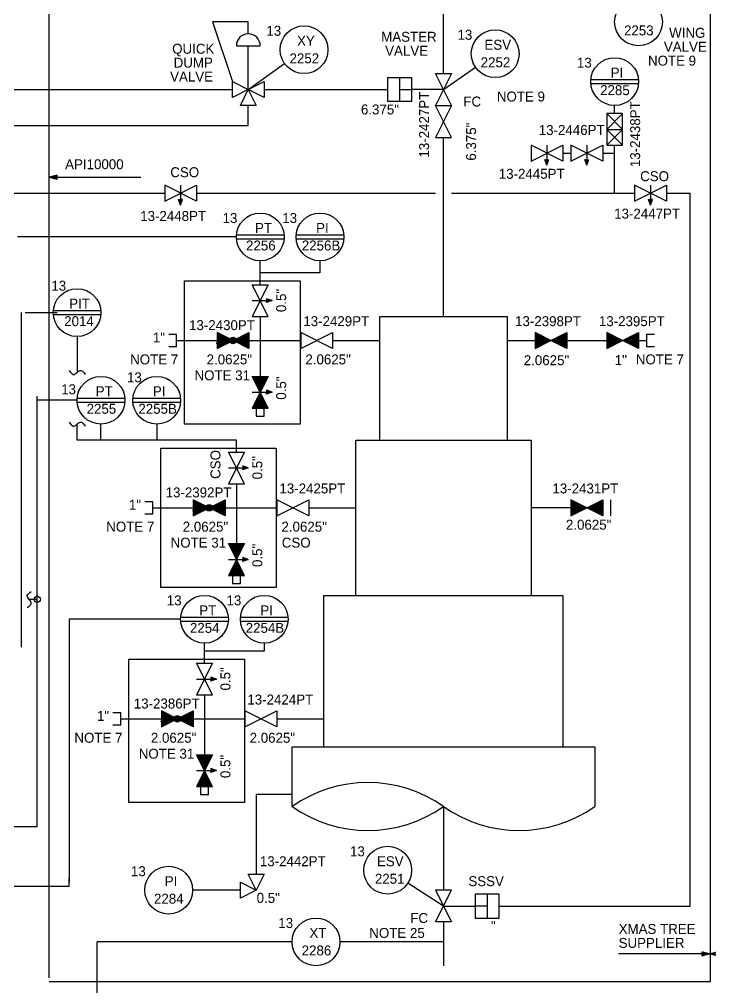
# Model space of a CAD drawing. Extents: x 0 to 840, y 0 to 594.
# Drawn here: x 187.5 to 361.1, y 126.5 to 369.6 of the extents above; entities that cross this region are included whole.
import ezdxf

# ---------------------------------------------------------------- set-up
doc = ezdxf.new("R2010")
doc.units = 0
for name, color, linetype in [('01-LIN-025-A', 7, 'Continuous'), ('08-LIN-050-A', 7, 'Continuous'), ('12-LIN-100-A', 7, 'Continuous'), ('13-LIN-018-CENT', 7, 'Continuous'), ('18-LIN-025-SP', 7, 'Continuous'), ('35-TXT-025', 7, 'Continuous')]:
    doc.layers.add(name, color=color, linetype=linetype)

msp = doc.modelspace()

# ---------------------------------------------------------------- linework, layer by layer
at = {"layer": '01-LIN-025-A'}
for p, q in [((242, 363), (248, 363)), ((245, 360), (245, 363)), ((245, 356), (245, 360)), ((245, 352), (254.12, 358.51)), ((294, 352), (302.07, 357.59)), ((245, 356), (245, 356.1)), ((245, 356), (245, 356.1)), ((245, 352), (245, 356)), ((280, 349), (280, 355)), ((280, 355), (286, 355)), ((283, 355), (283, 349)), ((286, 355), (286, 349)), ((296, 356), (292, 348)), ((296, 348), (292, 356)), ((292, 356), (296, 356)), ((241, 350), (241, 354)), ((241, 354), (245, 352)), ((245, 352), (249, 354)), ((249, 354), (249, 350)), ((331, 354.5), (343, 354.5)), ((331, 353.5), (343, 353.5)), ((245, 352), (241, 350)), ((243, 348), (245, 352)), ((245, 352), (247, 348)), ((249, 350), (245, 352)), ((283, 352), (286, 352)), ((290, 352), (286, 352)), ((290, 352), (289.9, 352)), ((290, 352), (289.9, 352)), ((294, 352), (290, 352)), ((247, 348), (243, 348)), ((286, 349), (280, 349)), ((296, 340), (292, 348)), ((292, 348), (296, 348)), ((296, 348), (292, 340)), ((292, 348), (296, 348)), ((339, 346), (335, 346)), ((335, 346), (335, 338)), ((339, 346), (335, 342)), ((339, 342), (335, 346)), ((339, 338), (339, 346)), ((339, 338), (335, 342)), ((335, 342), (339, 342)), ((339, 342), (335, 338)), ((335, 342), (339, 342)), ((292, 340), (296, 340)), ((316, 334), (324, 338)), ((324, 334), (316, 338)), ((316, 338), (316, 334)), ((320, 338), (320, 333)), ((320, 338), (320, 333)), ((324, 338), (324, 334)), ((326, 334), (334, 338)), ((334, 334), (326, 338)), ((326, 338), (326, 334)), ((330, 338), (330, 333)), ((330, 338), (330, 333)), ((334, 338), (334, 334)), ((335, 338), (339, 338)), ((337, 326), (337, 338)), ((320, 333), (319.5, 334.4)), ((320, 333), (319.6, 334.4)), ((320, 333), (319.7, 334.4)), ((320, 333), (319.8, 334.4)), ((320, 333), (319.9, 334.4)), ((320, 334.4), (320, 333)), ((320, 334.4), (320, 333)), ((320, 334.4), (320, 333)), ((320, 334.4), (320, 333)), ((320, 333), (320.5, 334.4)), ((320, 334.4), (320, 333)), ((320, 333), (320.4, 334.4)), ((320, 334.4), (320, 333)), ((320, 333), (320.3, 334.4)), ((320, 334.4), (320, 333)), ((320, 333), (320.2, 334.4)), ((320, 334.4), (320, 333)), ((320, 333), (320.1, 334.4)), ((330, 333), (329.5, 334.4)), ((330, 333), (329.6, 334.4)), ((330, 333), (329.7, 334.4)), ((330, 333), (329.8, 334.4)), ((330, 333), (329.9, 334.4)), ((330, 334.4), (330, 333)), ((330, 334.4), (330, 333)), ((330, 334.4), (330, 333)), ((330, 334.4), (330, 333)), ((330, 333), (330.5, 334.4)), ((330, 334.4), (330, 333)), ((330, 333), (330.4, 334.4)), ((330, 334.4), (330, 333)), ((330, 333), (330.3, 334.4)), ((330, 334.4), (330, 333)), ((330, 333), (330.2, 334.4)), ((330, 334.4), (330, 333)), ((330, 333), (330.1, 334.4)), ((195, 330), (218, 330)), ((195.1, 330.02), (195.06, 329.99)), ((195.19, 330.05), (195.11, 329.97)), ((195.28, 330.07), (195.17, 329.96)), ((195.38, 330.1), (195.23, 329.94)), ((195.47, 330.12), (195.28, 329.93)), ((195.57, 330.14), (195.34, 329.91)), ((195.66, 330.17), (195.4, 329.9)), ((195.76, 330.19), (195.45, 329.89)), ((195.85, 330.21), (195.51, 329.87)), ((195.94, 330.24), (195.57, 329.86)), ((196.04, 330.26), (195.62, 329.84)), ((196.13, 330.28), (195.68, 329.83)), ((196.23, 330.31), (195.74, 329.82)), ((196.32, 330.33), (195.79, 329.8)), ((196.41, 330.35), (195.85, 329.79)), ((196.51, 330.38), (195.91, 329.77)), ((196.6, 330.4), (195.96, 329.76)), ((196.7, 330.43), (196.02, 329.75)), ((196.79, 330.45), (196.07, 329.73)), ((196.89, 330.47), (196.13, 329.72)), ((196.98, 330.5), (196.19, 329.7)), ((197, 330.44), (196.24, 329.69)), ((197, 330.37), (196.3, 329.67)), ((197, 330.3), (196.36, 329.66)), ((197, 330.23), (196.41, 329.65)), ((197, 330.16), (196.47, 329.63)), ((197, 330.09), (196.53, 329.62)), ((197, 330.02), (196.59, 329.6)), ((197, 329.95), (196.64, 329.59)), ((197, 329.88), (196.7, 329.58)), ((197, 329.81), (196.75, 329.56)), ((197, 329.74), (196.81, 329.55)), ((197, 329.67), (196.87, 329.53)), ((197, 329.6), (196.92, 329.52)), ((197, 329.53), (196.98, 329.5)), ((224, 324), (232, 328)), ((232, 324), (224, 328)), ((224, 328), (224, 324)), ((228, 328), (228, 323)), ((228, 328), (228, 323)), ((232, 328), (232, 324)), ((342, 324), (350, 328)), ((350, 324), (342, 328)), ((342, 328), (342, 324)), ((346, 328), (346, 323)), ((346, 328), (346, 323)), ((350, 328), (350, 324)), ((228, 323), (227.5, 324.4)), ((227.5, 324.4), (228, 324.4)), ((228, 323), (227.6, 324.4)), ((227.6, 324.4), (228, 324.4)), ((228, 323), (227.7, 324.4)), ((227.7, 324.4), (228, 324.4)), ((228, 323), (227.8, 324.4)), ((227.8, 324.4), (228, 324.4)), ((228, 323), (227.9, 324.4)), ((228, 324.4), (228, 323)), ((228, 324.4), (228, 323)), ((228, 324.4), (228, 323)), ((228, 324.4), (228, 323)), ((228, 323), (228.5, 324.4)), ((228.5, 324.4), (228, 324.4)), ((228, 324.4), (228, 323)), ((228, 323), (228.4, 324.4)), ((228.4, 324.4), (228, 324.4)), ((228, 324.4), (228, 323)), ((228, 323), (228.3, 324.4)), ((228.3, 324.4), (228, 324.4)), ((228, 324.4), (228, 323)), ((228, 323), (228.2, 324.4)), ((228.2, 324.4), (228, 324.4)), ((228, 324.4), (228, 323)), ((228, 323), (228.1, 324.4)), ((346, 323), (345.5, 324.4)), ((345.5, 324.4), (346, 324.4)), ((346, 323), (345.6, 324.4)), ((345.6, 324.4), (346, 324.4)), ((346, 323), (345.7, 324.4)), ((345.7, 324.4), (346, 324.4)), ((346, 323), (345.8, 324.4)), ((345.8, 324.4), (346, 324.4)), ((346, 323), (345.9, 324.4)), ((346, 324.4), (346, 323)), ((346, 324.4), (346, 323)), ((346, 324.4), (346, 323)), ((346, 324.4), (346, 323)), ((346, 323), (346.5, 324.4)), ((346.5, 324.4), (346, 324.4)), ((346, 324.4), (346, 323)), ((346, 323), (346.4, 324.4)), ((346.4, 324.4), (346, 324.4)), ((346, 324.4), (346, 323)), ((346, 323), (346.3, 324.4)), ((346.3, 324.4), (346, 324.4)), ((346, 324.4), (346, 323)), ((346, 323), (346.2, 324.4)), ((346.2, 324.4), (346, 324.4)), ((346, 324.4), (346, 323)), ((346, 323), (346.1, 324.4)), ((242, 315.5), (254, 315.5)), ((242, 314.5), (254, 314.5)), ((257, 315.5), (269, 315.5)), ((257, 314.5), (269, 314.5)), ((248, 303), (248, 309)), ((250, 295), (246, 303)), ((246, 303), (250, 303)), ((250, 303), (246, 295)), ((251, 299), (249.6, 299.5)), ((249.6, 299.5), (249.6, 299)), ((251, 299), (249.6, 299.4)), ((249.6, 299.4), (249.6, 299)), ((251, 299), (249.6, 299.3)), ((249.6, 299.3), (249.6, 299)), ((251, 299), (249.6, 299.2)), ((249.6, 299.2), (249.6, 299)), ((251, 299), (249.6, 299.1)), ((246, 299), (251, 299)), ((246, 299), (251, 299)), ((251, 299), (249.6, 298.5)), ((249.6, 298.5), (249.6, 299)), ((249.6, 299), (251, 299)), ((251, 299), (249.6, 298.6)), ((249.6, 298.6), (249.6, 299)), ((249.6, 299), (251, 299)), ((251, 299), (249.6, 298.7)), ((249.6, 298.7), (249.6, 299)), ((249.6, 299), (251, 299)), ((251, 299), (249.6, 298.8)), ((249.6, 298.8), (249.6, 299)), ((249.6, 299), (251, 299)), ((251, 299), (249.6, 298.9)), ((249.6, 299), (251, 299)), ((249.6, 299), (251, 299)), ((249.6, 299), (251, 299)), ((249.6, 299), (251, 299)), ((196, 296.5), (208, 296.5)), ((196, 295.5), (208, 295.5)), ((246, 295), (250, 295)), ((248, 295), (248, 277)), ((241.16, 289), (237.16, 291)), ((237.16, 291), (237.16, 287)), ((241.16, 289), (237.26, 290.8)), ((237.26, 290.8), (238.16, 289)), ((241.16, 289), (237.36, 290.6)), ((237.36, 290.6), (237.36, 287.4)), ((241.16, 289), (237.56, 290.4)), ((237.56, 290.4), (237.56, 287.6)), ((241.16, 289), (237.76, 290.2)), ((237.76, 290.2), (237.76, 287.8)), ((241.16, 289), (237.96, 290)), ((237.96, 290), (237.96, 288)), ((241.16, 289), (238.16, 289.8)), ((238.16, 289.8), (238.16, 288.2)), ((241.16, 289), (238.36, 289.6)), ((238.36, 289.6), (238.36, 288.4)), ((241.16, 289), (238.56, 289.4)), ((238.56, 289.4), (238.56, 288.6)), ((241.16, 289), (245.16, 291)), ((241.16, 289), (245.06, 290.8)), ((241.16, 289), (244.96, 290.6)), ((241.16, 289), (244.76, 290.4)), ((241.16, 289), (244.56, 290.2)), ((241.16, 289), (244.36, 290)), ((241.16, 289), (244.16, 289.8)), ((241.16, 289), (243.96, 289.6)), ((241.16, 289), (243.76, 289.4)), ((243.76, 289.4), (243.76, 288.6)), ((243.96, 289.6), (243.96, 288.4)), ((245.06, 290.8), (244.16, 289)), ((244.16, 289.8), (244.16, 288.2)), ((244.36, 290), (244.36, 288)), ((244.56, 290.2), (244.56, 287.8)), ((244.76, 290.4), (244.76, 287.6)), ((244.96, 290.6), (244.96, 287.4)), ((245.16, 287), (245.16, 291)), ((245.16, 291), (245.16, 287)), ((258.16, 287), (266.16, 291)), ((266.16, 287), (258.16, 291)), ((258.16, 291), (258.16, 287)), ((266.16, 291), (266.16, 287)), ((321, 289), (317, 291)), ((317, 291), (317, 287)), ((321, 289), (317.1, 290.8)), ((317.1, 290.8), (318, 289)), ((321, 289), (317.2, 290.6)), ((317.2, 290.6), (317.2, 287.4)), ((321, 289), (317.4, 290.4)), ((317.4, 290.4), (317.4, 287.6)), ((321, 289), (317.6, 290.2)), ((317.6, 290.2), (317.6, 287.8)), ((321, 289), (317.8, 290)), ((317.8, 290), (317.8, 288)), ((321, 289), (318, 289.8)), ((318, 289.8), (318, 288.2)), ((321, 289), (318.2, 289.6)), ((318.2, 289.6), (318.2, 288.4)), ((321, 289), (318.4, 289.4)), ((318.4, 289.4), (318.4, 288.6)), ((321, 289), (325, 291)), ((321, 289), (324.9, 290.8)), ((321, 289), (324.8, 290.6)), ((321, 289), (324.6, 290.4)), ((321, 289), (324.4, 290.2)), ((321, 289), (324.2, 290)), ((321, 289), (324, 289.8)), ((321, 289), (323.8, 289.6)), ((321, 289), (323.6, 289.4)), ((323.6, 289.4), (323.6, 288.6)), ((323.8, 289.6), (323.8, 288.4)), ((324.9, 290.8), (324, 289)), ((324, 289.8), (324, 288.2)), ((324.2, 290), (324.2, 288)), ((324.4, 290.2), (324.4, 287.8)), ((324.6, 290.4), (324.6, 287.6)), ((324.8, 290.6), (324.8, 287.4)), ((325, 291), (325, 287)), ((339, 289), (335, 291)), ((335, 291), (335, 287)), ((339, 289), (335.1, 290.8)), ((335.1, 290.8), (336, 289)), ((339, 289), (335.2, 290.6)), ((335.2, 290.6), (335.2, 287.4)), ((339, 289), (335.4, 290.4)), ((335.4, 290.4), (335.4, 287.6)), ((339, 289), (335.6, 290.2)), ((335.6, 290.2), (335.6, 287.8)), ((339, 289), (335.8, 290)), ((335.8, 290), (335.8, 288)), ((339, 289), (336, 289.8)), ((336, 289.8), (336, 288.2)), ((339, 289), (336.2, 289.6)), ((336.2, 289.6), (336.2, 288.4)), ((339, 289), (336.4, 289.4)), ((336.4, 289.4), (336.4, 288.6)), ((339, 289), (343, 291)), ((339, 289), (342.9, 290.8)), ((339, 289), (342.8, 290.6)), ((339, 289), (342.6, 290.4)), ((339, 289), (342.4, 290.2)), ((339, 289), (342.2, 290)), ((339, 289), (342, 289.8)), ((339, 289), (341.8, 289.6)), ((339, 289), (341.6, 289.4)), ((341.6, 289.4), (341.6, 288.6)), ((341.8, 289.6), (341.8, 288.4)), ((342.9, 290.8), (342, 289)), ((342, 289.8), (342, 288.2)), ((342.2, 290), (342.2, 288)), ((342.4, 290.2), (342.4, 287.8)), ((342.6, 290.4), (342.6, 287.6)), ((342.8, 290.6), (342.8, 287.4)), ((343, 291), (343, 287)), ((236.96, 288.3), (237.16, 288.5)), ((237.16, 287), (241.16, 289)), ((241.16, 289), (237.16, 289)), ((238.16, 289), (237.26, 287.2)), ((237.26, 287.2), (241.16, 289)), ((237.36, 287.4), (241.16, 289)), ((237.56, 287.6), (241.16, 289)), ((237.76, 287.8), (241.16, 289)), ((237.96, 288), (241.16, 289)), ((238.16, 288.2), (241.16, 289)), ((238.36, 288.4), (241.16, 289)), ((238.56, 288.6), (241.16, 289)), ((241.16, 289), (238.76, 289.2)), ((238.76, 289.2), (238.76, 288.8)), ((238.76, 288.8), (241.16, 289)), ((241.16, 289), (243.56, 289.2)), ((245.16, 287), (241.16, 289)), ((245.06, 287.2), (241.16, 289)), ((244.96, 287.4), (241.16, 289)), ((244.76, 287.6), (241.16, 289)), ((244.56, 287.8), (241.16, 289)), ((244.36, 288), (241.16, 289)), ((244.16, 288.2), (241.16, 289)), ((243.96, 288.4), (241.16, 289)), ((243.76, 288.6), (241.16, 289)), ((243.56, 288.8), (241.16, 289)), ((241.16, 289), (245.16, 289)), ((243.56, 289.2), (243.56, 288.8)), ((244.16, 289), (245.06, 287.2)), ((317, 287), (321, 289)), ((321, 289), (317, 289)), ((318, 289), (317.1, 287.2)), ((317.1, 287.2), (321, 289)), ((317.2, 287.4), (321, 289)), ((317.4, 287.6), (321, 289)), ((317.6, 287.8), (321, 289)), ((317.8, 288), (321, 289)), ((318, 288.2), (321, 289)), ((318.2, 288.4), (321, 289)), ((318.4, 288.6), (321, 289)), ((321, 289), (318.6, 289.2)), ((318.6, 289.2), (318.6, 288.8)), ((318.6, 288.8), (321, 289)), ((321, 289), (323.4, 289.2)), ((325, 287), (321, 289)), ((324.9, 287.2), (321, 289)), ((324.8, 287.4), (321, 289)), ((324.6, 287.6), (321, 289)), ((324.4, 287.8), (321, 289)), ((324.2, 288), (321, 289)), ((324, 288.2), (321, 289)), ((323.8, 288.4), (321, 289)), ((323.6, 288.6), (321, 289)), ((323.4, 288.8), (321, 289)), ((321, 289), (325, 289)), ((323.4, 289.2), (323.4, 288.8)), ((324, 289), (324.9, 287.2)), ((335, 287), (339, 289)), ((339, 289), (335, 289)), ((336, 289), (335.1, 287.2)), ((335.1, 287.2), (339, 289)), ((335.2, 287.4), (339, 289)), ((335.4, 287.6), (339, 289)), ((335.6, 287.8), (339, 289)), ((335.8, 288), (339, 289)), ((336, 288.2), (339, 289)), ((336.2, 288.4), (339, 289)), ((336.4, 288.6), (339, 289)), ((339, 289), (336.6, 289.2)), ((336.6, 289.2), (336.6, 288.8)), ((336.6, 288.8), (339, 289)), ((339, 289), (341.4, 289.2)), ((343, 287), (339, 289)), ((342.9, 287.2), (339, 289)), ((342.8, 287.4), (339, 289)), ((342.6, 287.6), (339, 289)), ((342.4, 287.8), (339, 289)), ((342.2, 288), (339, 289)), ((342, 288.2), (339, 289)), ((341.8, 288.4), (339, 289)), ((341.6, 288.6), (339, 289)), ((341.4, 288.8), (339, 289)), ((339, 289), (343, 289)), ((341.4, 289.2), (341.4, 288.8)), ((342, 289), (342.9, 287.2)), ((250, 272), (246, 280)), ((246, 280), (250, 280)), ((250, 280), (246, 272)), ((248, 276), (246, 280)), ((246, 280), (250, 280)), ((248, 276), (246.2, 279.9)), ((246.2, 279.9), (248, 279)), ((248, 276), (246.4, 279.8)), ((246.4, 279.8), (249.6, 279.8)), ((248, 276), (246.6, 279.6)), ((246.6, 279.6), (249.4, 279.6)), ((250, 280), (248, 276)), ((248, 276), (248, 280)), ((248, 279), (249.8, 279.9)), ((249.8, 279.9), (248, 276)), ((249.6, 279.8), (248, 276)), ((249.4, 279.6), (248, 276)), ((248, 276), (246.8, 279.4)), ((246.8, 279.4), (249.2, 279.4)), ((248, 276), (247, 279.2)), ((247, 279.2), (249, 279.2)), ((248, 276), (247.2, 279)), ((247.2, 279), (248.8, 279)), ((248, 276), (247.4, 278.8)), ((247.4, 278.8), (248.6, 278.8)), ((248, 276), (247.6, 278.6)), ((247.6, 278.6), (248.4, 278.6)), ((248, 276), (247.8, 278.4)), ((247.8, 278.4), (248.2, 278.4)), ((249.2, 279.4), (248, 276)), ((249, 279.2), (248, 276)), ((248.8, 279), (248, 276)), ((248.6, 278.8), (248, 276)), ((248.4, 278.6), (248, 276)), ((248.2, 278.4), (248, 276)), ((246, 276), (251, 276)), ((246, 276), (251, 276)), ((248, 276), (246, 272)), ((248, 276), (246.2, 272.1)), ((248, 276), (246.4, 272.2)), ((248, 276), (246.6, 272.4)), ((248, 276), (246.8, 272.6)), ((248, 276), (247, 272.8)), ((248, 276), (247.2, 273)), ((248, 276), (247.4, 273.2)), ((248, 276), (247.6, 273.4)), ((248, 276), (247.8, 273.6)), ((250, 272), (248, 276)), ((249.8, 272.1), (248, 276)), ((249.6, 272.2), (248, 276)), ((249.4, 272.4), (248, 276)), ((249.2, 272.6), (248, 276)), ((249, 272.8), (248, 276)), ((248.8, 273), (248, 276)), ((248.6, 273.2), (248, 276)), ((248.4, 273.4), (248, 276)), ((248.2, 273.6), (248, 276)), ((248, 276), (248, 272)), ((251, 276), (249.6, 276.5)), ((249.6, 276.5), (249.6, 276)), ((251, 276), (249.6, 276.4)), ((249.6, 276.4), (249.6, 276)), ((251, 276), (249.6, 276.3)), ((249.6, 276.3), (249.6, 276)), ((251, 276), (249.6, 276.2)), ((249.6, 276.2), (249.6, 276)), ((251, 276), (249.6, 276.1)), ((251, 276), (249.6, 275.5)), ((249.6, 275.5), (249.6, 276)), ((249.6, 276), (251, 276)), ((251, 276), (249.6, 275.6)), ((249.6, 275.6), (249.6, 276)), ((249.6, 276), (251, 276)), ((251, 276), (249.6, 275.7)), ((249.6, 275.7), (249.6, 276)), ((249.6, 276), (251, 276)), ((251, 276), (249.6, 275.8)), ((249.6, 275.8), (249.6, 276)), ((249.6, 276), (251, 276)), ((251, 276), (249.6, 275.9)), ((249.6, 276), (251, 276)), ((249.6, 276), (251, 276)), ((249.6, 276), (251, 276)), ((249.6, 276), (251, 276)), ((202, 274.5), (214, 274.5)), ((202, 273.5), (214, 273.5)), ((216, 274.5), (228, 274.5)), ((216, 273.5), (228, 273.5)), ((246.2, 272.1), (248, 273)), ((246.6, 272.4), (249.4, 272.4)), ((246.8, 272.6), (249.2, 272.6)), ((247, 272.8), (249, 272.8)), ((247.2, 273), (248.8, 273)), ((247.4, 273.2), (248.6, 273.2)), ((247.6, 273.4), (248.4, 273.4)), ((247.8, 273.6), (248.2, 273.6)), ((248, 273), (249.8, 272.1)), ((246, 272), (250, 272)), ((246, 272), (250, 272)), ((246.4, 272.2), (249.6, 272.2)), ((222, 268), (222, 264)), ((244, 253), (240, 261)), ((240, 261), (244, 261)), ((244, 261), (240, 253)), ((240, 257), (245, 257)), ((240, 257), (245, 257)), ((245, 257), (243.6, 257.5)), ((243.6, 257.5), (243.6, 257)), ((245, 257), (243.6, 257.4)), ((243.6, 257.4), (243.6, 257)), ((245, 257), (243.6, 257.3)), ((243.6, 257.3), (243.6, 257)), ((245, 257), (243.6, 257.2)), ((243.6, 257.2), (243.6, 257)), ((245, 257), (243.6, 257.1)), ((245, 257), (243.6, 256.5)), ((243.6, 256.5), (243.6, 257)), ((243.6, 257), (245, 257)), ((245, 257), (243.6, 256.6)), ((243.6, 256.6), (243.6, 257)), ((243.6, 257), (245, 257)), ((245, 257), (243.6, 256.7)), ((243.6, 256.7), (243.6, 257)), ((243.6, 257), (245, 257)), ((245, 257), (243.6, 256.8)), ((243.6, 256.8), (243.6, 257)), ((243.6, 257), (245, 257)), ((245, 257), (243.6, 256.9)), ((243.6, 257), (245, 257)), ((243.6, 257), (245, 257)), ((243.6, 257), (245, 257)), ((243.6, 257), (245, 257)), ((240, 253), (244, 253)), ((242, 253), (242, 235)), ((235.16, 247), (231.16, 249)), ((231.16, 249), (231.16, 245)), ((235.16, 247), (231.26, 248.8)), ((231.26, 248.8), (232.16, 247)), ((235.16, 247), (231.36, 248.6)), ((231.36, 248.6), (231.36, 245.4)), ((235.16, 247), (231.56, 248.4)), ((231.56, 248.4), (231.56, 245.6)), ((235.16, 247), (231.76, 248.2)), ((231.76, 248.2), (231.76, 245.8)), ((235.16, 247), (231.96, 248)), ((231.96, 248), (231.96, 246)), ((235.16, 247), (239.16, 249)), ((235.16, 247), (239.06, 248.8)), ((235.16, 247), (238.96, 248.6)), ((235.16, 247), (238.76, 248.4)), ((235.16, 247), (238.56, 248.2)), ((235.16, 247), (238.36, 248)), ((239.06, 248.8), (238.16, 247)), ((238.36, 248), (238.36, 246)), ((238.56, 248.2), (238.56, 245.8)), ((238.76, 248.4), (238.76, 245.6)), ((238.96, 248.6), (238.96, 245.4)), ((239.16, 245), (239.16, 249)), ((239.16, 249), (239.16, 245)), ((252.16, 245), (260.16, 249)), ((260.16, 245), (252.16, 249)), ((252.16, 249), (252.16, 245)), ((260.16, 249), (260.16, 245)), ((330, 247), (326, 249)), ((326, 249), (326, 245)), ((330, 247), (326.1, 248.8)), ((326.1, 248.8), (327, 247)), ((330, 247), (326.2, 248.6)), ((326.2, 248.6), (326.2, 245.4)), ((330, 247), (326.4, 248.4)), ((326.4, 248.4), (326.4, 245.6)), ((330, 247), (326.6, 248.2)), ((326.6, 248.2), (326.6, 245.8)), ((330, 247), (326.8, 248)), ((326.8, 248), (326.8, 246)), ((330, 247), (334, 249)), ((330, 247), (333.9, 248.8)), ((330, 247), (333.8, 248.6)), ((330, 247), (333.6, 248.4)), ((330, 247), (333.4, 248.2)), ((330, 247), (333.2, 248)), ((333.9, 248.8), (333, 247)), ((333.2, 248), (333.2, 246)), ((333.4, 248.2), (333.4, 245.8)), ((333.6, 248.4), (333.6, 245.6)), ((333.8, 248.6), (333.8, 245.4)), ((334, 249), (334, 245)), ((230.96, 246.3), (231.16, 246.5)), ((231.16, 245), (235.16, 247)), ((235.16, 247), (231.16, 247)), ((232.16, 247), (231.26, 245.2)), ((231.26, 245.2), (235.16, 247)), ((231.36, 245.4), (235.16, 247)), ((231.56, 245.6), (235.16, 247)), ((231.76, 245.8), (235.16, 247)), ((231.96, 246), (235.16, 247)), ((235.16, 247), (232.16, 247.8)), ((232.16, 247.8), (232.16, 246.2)), ((232.16, 246.2), (235.16, 247)), ((235.16, 247), (232.36, 247.6)), ((232.36, 247.6), (232.36, 246.4)), ((232.36, 246.4), (235.16, 247)), ((235.16, 247), (232.56, 247.4)), ((232.56, 247.4), (232.56, 246.6)), ((232.56, 246.6), (235.16, 247)), ((235.16, 247), (232.76, 247.2)), ((232.76, 247.2), (232.76, 246.8)), ((232.76, 246.8), (235.16, 247)), ((235.16, 247), (238.16, 247.8)), ((235.16, 247), (237.96, 247.6)), ((235.16, 247), (237.76, 247.4)), ((235.16, 247), (237.56, 247.2)), ((239.16, 245), (235.16, 247)), ((239.06, 245.2), (235.16, 247)), ((238.96, 245.4), (235.16, 247)), ((238.76, 245.6), (235.16, 247)), ((238.56, 245.8), (235.16, 247)), ((238.36, 246), (235.16, 247)), ((238.16, 246.2), (235.16, 247)), ((237.96, 246.4), (235.16, 247)), ((237.76, 246.6), (235.16, 247)), ((237.56, 246.8), (235.16, 247)), ((235.16, 247), (239.16, 247)), ((237.56, 247.2), (237.56, 246.8)), ((237.76, 247.4), (237.76, 246.6)), ((237.96, 247.6), (237.96, 246.4)), ((238.16, 247.8), (238.16, 246.2)), ((238.16, 247), (239.06, 245.2)), ((326, 245), (330, 247)), ((330, 247), (326, 247)), ((327, 247), (326.1, 245.2)), ((326.1, 245.2), (330, 247)), ((326.2, 245.4), (330, 247)), ((326.4, 245.6), (330, 247)), ((326.6, 245.8), (330, 247)), ((326.8, 246), (330, 247)), ((330, 247), (327, 247.8)), ((327, 247.8), (327, 246.2)), ((327, 246.2), (330, 247)), ((330, 247), (327.2, 247.6)), ((327.2, 247.6), (327.2, 246.4)), ((327.2, 246.4), (330, 247)), ((330, 247), (327.4, 247.4)), ((327.4, 247.4), (327.4, 246.6)), ((327.4, 246.6), (330, 247)), ((330, 247), (327.6, 247.2)), ((327.6, 247.2), (327.6, 246.8)), ((327.6, 246.8), (330, 247)), ((330, 247), (333, 247.8)), ((330, 247), (332.8, 247.6)), ((330, 247), (332.6, 247.4)), ((330, 247), (332.4, 247.2)), ((334, 245), (330, 247)), ((333.9, 245.2), (330, 247)), ((333.8, 245.4), (330, 247)), ((333.6, 245.6), (330, 247)), ((333.4, 245.8), (330, 247)), ((333.2, 246), (330, 247)), ((333, 246.2), (330, 247)), ((332.8, 246.4), (330, 247)), ((332.6, 246.6), (330, 247)), ((332.4, 246.8), (330, 247)), ((330, 247), (334, 247)), ((332.4, 247.2), (332.4, 246.8)), ((332.6, 247.4), (332.6, 246.6)), ((332.8, 247.6), (332.8, 246.4)), ((333, 247.8), (333, 246.2)), ((333, 247), (333.9, 245.2)), ((244, 230), (240, 238)), ((240, 238), (244, 238)), ((244, 238), (240, 230)), ((242, 234), (240, 238)), ((240, 238), (244, 238)), ((242, 234), (240.2, 237.9)), ((240.2, 237.9), (242, 237)), ((242, 234), (240.4, 237.8)), ((240.4, 237.8), (243.6, 237.8)), ((242, 234), (240.6, 237.6)), ((240.6, 237.6), (243.4, 237.6)), ((242, 234), (240.8, 237.4)), ((240.8, 237.4), (243.2, 237.4)), ((242, 234), (241, 237.2)), ((241, 237.2), (243, 237.2)), ((242, 234), (241.2, 237)), ((241.2, 237), (242.8, 237)), ((242, 234), (241.4, 236.8)), ((241.4, 236.8), (242.6, 236.8)), ((242, 234), (241.6, 236.6)), ((241.6, 236.6), (242.4, 236.6)), ((242, 234), (241.8, 236.4)), ((241.8, 236.4), (242.2, 236.4)), ((244, 238), (242, 234)), ((242, 234), (242, 238)), ((242, 237), (243.8, 237.9)), ((243.8, 237.9), (242, 234)), ((243.6, 237.8), (242, 234)), ((243.4, 237.6), (242, 234)), ((243.2, 237.4), (242, 234)), ((243, 237.2), (242, 234)), ((242.8, 237), (242, 234)), ((242.6, 236.8), (242, 234)), ((242.4, 236.6), (242, 234)), ((242.2, 236.4), (242, 234)), ((240, 234), (245, 234)), ((240, 234), (245, 234)), ((242, 234), (240, 230)), ((242, 234), (240.2, 230.1)), ((242, 234), (240.4, 230.2)), ((242, 234), (240.6, 230.4)), ((242, 234), (240.8, 230.6)), ((242, 234), (241, 230.8)), ((242, 234), (241.2, 231)), ((242, 234), (241.4, 231.2)), ((242, 234), (241.6, 231.4)), ((242, 234), (241.8, 231.6)), ((244, 230), (242, 234)), ((243.8, 230.1), (242, 234)), ((243.6, 230.2), (242, 234)), ((243.4, 230.4), (242, 234)), ((243.2, 230.6), (242, 234)), ((243, 230.8), (242, 234)), ((242.8, 231), (242, 234)), ((242.6, 231.2), (242, 234)), ((242.4, 231.4), (242, 234)), ((242.2, 231.6), (242, 234)), ((242, 234), (242, 230)), ((245, 234), (243.6, 234.5)), ((243.6, 234.5), (243.6, 234)), ((245, 234), (243.6, 234.4)), ((243.6, 234.4), (243.6, 234)), ((245, 234), (243.6, 234.3)), ((243.6, 234.3), (243.6, 234)), ((245, 234), (243.6, 234.2)), ((243.6, 234.2), (243.6, 234)), ((245, 234), (243.6, 234.1)), ((245, 234), (243.6, 233.5)), ((243.6, 233.5), (243.6, 234)), ((243.6, 234), (245, 234)), ((245, 234), (243.6, 233.6)), ((243.6, 233.6), (243.6, 234)), ((243.6, 234), (245, 234)), ((245, 234), (243.6, 233.7)), ((243.6, 233.7), (243.6, 234)), ((243.6, 234), (245, 234)), ((245, 234), (243.6, 233.8)), ((243.6, 233.8), (243.6, 234)), ((243.6, 234), (245, 234)), ((245, 234), (243.6, 233.9)), ((243.6, 234), (245, 234)), ((243.6, 234), (245, 234)), ((243.6, 234), (245, 234)), ((243.6, 234), (245, 234)), ((240.2, 230.1), (242, 231)), ((241.2, 231), (242.8, 231)), ((241.4, 231.2), (242.6, 231.2)), ((241.6, 231.4), (242.4, 231.4)), ((241.8, 231.6), (242.2, 231.6)), ((242, 231), (243.8, 230.1)), ((240, 230), (244, 230)), ((240, 230), (244, 230)), ((240.4, 230.2), (243.6, 230.2)), ((240.6, 230.4), (243.4, 230.4)), ((240.8, 230.6), (243.2, 230.6)), ((241, 230.8), (243, 230.8)), ((228, 219.5), (240, 219.5)), ((243, 219.5), (255, 219.5)), ((228, 218.5), (240, 218.5)), ((243, 218.5), (255, 218.5)), ((234, 208), (234, 213)), ((236, 200), (232, 208)), ((232, 208), (236, 208)), ((236, 208), (232, 200)), ((237, 204), (235.6, 204.5)), ((235.6, 204.5), (235.6, 204)), ((237, 204), (235.6, 204.4)), ((235.6, 204.4), (235.6, 204)), ((237, 204), (235.6, 204.3)), ((235.6, 204.3), (235.6, 204)), ((232, 204), (237, 204)), ((232, 204), (237, 204)), ((237, 204), (235.6, 204.2)), ((235.6, 204.2), (235.6, 204)), ((237, 204), (235.6, 204.1)), ((237, 204), (235.6, 203.5)), ((235.6, 203.5), (235.6, 204)), ((235.6, 204), (237, 204)), ((237, 204), (235.6, 203.6)), ((235.6, 203.6), (235.6, 204)), ((235.6, 204), (237, 204)), ((237, 204), (235.6, 203.7)), ((235.6, 203.7), (235.6, 204)), ((235.6, 204), (237, 204)), ((237, 204), (235.6, 203.8)), ((235.6, 203.8), (235.6, 204)), ((235.6, 204), (237, 204)), ((237, 204), (235.6, 203.9)), ((235.6, 204), (237, 204)), ((235.6, 204), (237, 204)), ((235.6, 204), (237, 204)), ((235.6, 204), (237, 204)), ((232, 200), (236, 200)), ((234, 200), (234, 182)), ((227.16, 194), (223.16, 196)), ((223.16, 196), (223.16, 192)), ((227.16, 194), (223.26, 195.8)), ((223.26, 195.8), (224.16, 194)), ((227.16, 194), (223.36, 195.6)), ((223.36, 195.6), (223.36, 192.4)), ((227.16, 194), (223.56, 195.4)), ((223.56, 195.4), (223.56, 192.6)), ((227.16, 194), (223.76, 195.2)), ((223.76, 195.2), (223.76, 192.8)), ((227.16, 194), (223.96, 195)), ((223.96, 195), (223.96, 193)), ((227.16, 194), (224.16, 194.8)), ((224.16, 194.8), (224.16, 193.2)), ((227.16, 194), (224.36, 194.6)), ((224.36, 194.6), (224.36, 193.4)), ((227.16, 194), (231.16, 196)), ((227.16, 194), (231.06, 195.8)), ((227.16, 194), (230.96, 195.6)), ((227.16, 194), (230.76, 195.4)), ((227.16, 194), (230.56, 195.2)), ((227.16, 194), (230.36, 195)), ((227.16, 194), (230.16, 194.8)), ((227.16, 194), (229.96, 194.6)), ((229.96, 194.6), (229.96, 193.4)), ((231.06, 195.8), (230.16, 194)), ((230.16, 194.8), (230.16, 193.2)), ((230.36, 195), (230.36, 193)), ((230.56, 195.2), (230.56, 192.8)), ((230.76, 195.4), (230.76, 192.6)), ((230.96, 195.6), (230.96, 192.4)), ((231.16, 192), (231.16, 196)), ((231.16, 196), (231.16, 192)), ((244.16, 192), (252.16, 196)), ((252.16, 192), (244.16, 196)), ((244.16, 196), (244.16, 192)), ((252.16, 196), (252.16, 192)), ((222.96, 193.3), (223.16, 193.5)), ((223.16, 192), (227.16, 194)), ((227.16, 194), (223.16, 194)), ((224.16, 194), (223.26, 192.2)), ((223.26, 192.2), (227.16, 194)), ((223.36, 192.4), (227.16, 194)), ((223.56, 192.6), (227.16, 194)), ((223.76, 192.8), (227.16, 194)), ((223.96, 193), (227.16, 194)), ((224.16, 193.2), (227.16, 194)), ((224.36, 193.4), (227.16, 194)), ((227.16, 194), (224.56, 194.4)), ((224.56, 194.4), (224.56, 193.6)), ((224.56, 193.6), (227.16, 194)), ((227.16, 194), (224.76, 194.2)), ((224.76, 194.2), (224.76, 193.8)), ((224.76, 193.8), (227.16, 194)), ((227.16, 194), (229.76, 194.4)), ((227.16, 194), (229.56, 194.2)), ((231.16, 192), (227.16, 194)), ((231.06, 192.2), (227.16, 194)), ((230.96, 192.4), (227.16, 194)), ((230.76, 192.6), (227.16, 194)), ((230.56, 192.8), (227.16, 194)), ((230.36, 193), (227.16, 194)), ((230.16, 193.2), (227.16, 194)), ((229.96, 193.4), (227.16, 194)), ((229.76, 193.6), (227.16, 194)), ((229.56, 193.8), (227.16, 194)), ((227.16, 194), (231.16, 194)), ((229.56, 194.2), (229.56, 193.8)), ((229.76, 194.4), (229.76, 193.6)), ((230.16, 194), (231.06, 192.2)), ((236, 177), (232, 185)), ((232, 185), (236, 185)), ((236, 185), (232, 177)), ((234, 181), (232, 185)), ((232, 185), (236, 185)), ((234, 181), (232.2, 184.9)), ((232.2, 184.9), (234, 184)), ((234, 181), (232.4, 184.8)), ((232.4, 184.8), (235.6, 184.8)), ((236, 185), (234, 181)), ((234, 181), (234, 185)), ((234, 184), (235.8, 184.9)), ((235.8, 184.9), (234, 181)), ((235.6, 184.8), (234, 181)), ((256, 187), (332, 187)), ((256, 172), (256, 187)), ((332, 187), (332, 172)), ((234, 181), (232.6, 184.6)), ((232.6, 184.6), (235.4, 184.6)), ((234, 181), (232.8, 184.4)), ((232.8, 184.4), (235.2, 184.4)), ((234, 181), (233, 184.2)), ((233, 184.2), (235, 184.2)), ((234, 181), (233.2, 184)), ((233.2, 184), (234.8, 184)), ((234, 181), (233.4, 183.8)), ((233.4, 183.8), (234.6, 183.8)), ((234, 181), (233.6, 183.6)), ((233.6, 183.6), (234.4, 183.6)), ((234, 181), (233.8, 183.4)), ((233.8, 183.4), (234.2, 183.4)), ((235.4, 184.6), (234, 181)), ((235.2, 184.4), (234, 181)), ((235, 184.2), (234, 181)), ((234.8, 184), (234, 181)), ((234.6, 183.8), (234, 181)), ((234.4, 183.6), (234, 181)), ((234.2, 183.4), (234, 181)), ((232, 181), (237, 181)), ((232, 181), (237, 181)), ((234, 181), (232, 177)), ((234, 181), (232.2, 177.1)), ((234, 181), (232.4, 177.2)), ((234, 181), (232.6, 177.4)), ((234, 181), (232.8, 177.6)), ((234, 181), (233, 177.8)), ((234, 181), (233.2, 178)), ((234, 181), (233.4, 178.2)), ((234, 181), (233.6, 178.4)), ((234, 181), (233.8, 178.6)), ((236, 177), (234, 181)), ((235.8, 177.1), (234, 181)), ((235.6, 177.2), (234, 181)), ((235.4, 177.4), (234, 181)), ((235.2, 177.6), (234, 181)), ((235, 177.8), (234, 181)), ((234.8, 178), (234, 181)), ((234.6, 178.2), (234, 181)), ((234.4, 178.4), (234, 181)), ((234.2, 178.6), (234, 181)), ((234, 181), (234, 177)), ((237, 181), (235.6, 181.5)), ((235.6, 181.5), (235.6, 181)), ((237, 181), (235.6, 181.4)), ((235.6, 181.4), (235.6, 181)), ((237, 181), (235.6, 181.3)), ((235.6, 181.3), (235.6, 181)), ((237, 181), (235.6, 181.2)), ((235.6, 181.2), (235.6, 181)), ((237, 181), (235.6, 181.1)), ((237, 181), (235.6, 180.5)), ((235.6, 180.5), (235.6, 181)), ((235.6, 181), (237, 181)), ((237, 181), (235.6, 180.6)), ((235.6, 180.6), (235.6, 181)), ((235.6, 181), (237, 181)), ((237, 181), (235.6, 180.7)), ((235.6, 180.7), (235.6, 181)), ((235.6, 181), (237, 181)), ((237, 181), (235.6, 180.8)), ((235.6, 180.8), (235.6, 181)), ((235.6, 181), (237, 181)), ((237, 181), (235.6, 180.9)), ((235.6, 181), (237, 181)), ((235.6, 181), (237, 181)), ((235.6, 181), (237, 181)), ((235.6, 181), (237, 181)), ((232.2, 177.1), (234, 178)), ((232.8, 177.6), (235.2, 177.6)), ((233, 177.8), (235, 177.8)), ((233.2, 178), (234.8, 178)), ((233.4, 178.2), (234.6, 178.2)), ((233.6, 178.4), (234.4, 178.4)), ((233.8, 178.6), (234.2, 178.6)), ((234, 178), (235.8, 177.1)), ((232, 177), (236, 177)), ((232, 177), (236, 177)), ((232.4, 177.2), (235.6, 177.2)), ((232.6, 177.4), (235.4, 177.4)), ((247, 151), (245, 155)), ((245, 155), (249, 155)), ((249, 155), (247, 151)), ((243, 151), (231, 151)), ((243, 149), (243, 153)), ((243, 153), (247, 151)), ((247, 151), (243, 149)), ((294, 147), (285.05, 152.76)), ((292, 151), (296, 143)), ((292, 143), (296, 151)), ((296, 151), (292, 151)), ((302, 150), (302, 144)), ((308, 150), (302, 150)), ((305, 150), (305, 144)), ((308, 144), (308, 150)), ((294, 147), (298, 147)), ((298, 147), (298.1, 147)), ((298, 147), (298.1, 147)), ((298, 147), (302, 147)), ((305, 147), (302, 147)), ((302, 144), (308, 144)), ((296, 143), (292, 143)), ((294, 138), (268, 138)), ((361, 135), (338, 135)), ((359, 135.44), (359.76, 134.69)), ((359, 135.37), (359.7, 134.67)), ((359, 135.3), (359.64, 134.66)), ((359, 135.23), (359.59, 134.65)), ((359, 135.16), (359.53, 134.63)), ((359, 135.09), (359.47, 134.62)), ((359, 135.02), (359.41, 134.6)), ((359, 134.95), (359.36, 134.59)), ((359, 134.88), (359.3, 134.58)), ((359, 134.81), (359.25, 134.56)), ((359, 134.74), (359.19, 134.55)), ((359, 134.67), (359.13, 134.53)), ((359, 134.6), (359.08, 134.52)), ((359, 134.53), (359.02, 134.5)), ((359.02, 135.5), (359.81, 134.7)), ((359.11, 135.47), (359.87, 134.72)), ((359.21, 135.45), (359.93, 134.73)), ((359.3, 135.43), (359.98, 134.75)), ((359.4, 135.4), (360.04, 134.76)), ((359.49, 135.38), (360.09, 134.77)), ((359.59, 135.35), (360.15, 134.79)), ((359.68, 135.33), (360.21, 134.8)), ((359.77, 135.31), (360.26, 134.82)), ((359.87, 135.28), (360.32, 134.83)), ((359.96, 135.26), (360.38, 134.84)), ((360.06, 135.24), (360.43, 134.86)), ((360.15, 135.21), (360.49, 134.87)), ((360.24, 135.19), (360.55, 134.89)), ((360.34, 135.17), (360.6, 134.9)), ((360.43, 135.14), (360.66, 134.91)), ((360.53, 135.12), (360.72, 134.93)), ((360.62, 135.1), (360.77, 134.94)), ((360.72, 135.07), (360.83, 134.96)), ((360.81, 135.05), (360.89, 134.97)), ((360.9, 135.02), (360.94, 134.99)), ((361, 135), (368, 135)), ((361.1, 135.02), (361.06, 134.99))]:
    msp.add_line(p, q, dxfattribs=at)
for points in [[(245, 366), (245, 369), (236, 369), (241, 354)], [(195, 330), (197, 329.5), (197, 330.5), (195, 330)], [(263, 309), (263, 306), (248, 306)], [(278, 264), (278, 295), (310, 295), (310, 264)], [(225, 287.5), (227, 287.5), (227, 290.5), (225, 290.5)], [(347, 290.5), (345, 290.5), (345, 287.5), (347, 287.5)], [(247, 272), (247, 270), (249, 270), (249, 272)], [(272, 225), (272, 264), (316, 264), (316, 225)], [(219, 245.5), (221, 245.5), (221, 248.5), (219, 248.5)], [(334, 245), (334, 249)], [(336, 245), (336, 249)], [(241, 230), (241, 228), (243, 228), (243, 230)], [(264, 187), (264, 225), (324, 225), (324, 187)], [(249, 213), (249, 211), (234, 211)], [(211, 192.5), (213, 192.5), (213, 195.5), (211, 195.5)], [(233, 177), (233, 175), (235, 175), (235, 177)], [(256, 175), (247, 175), (247, 155)], [(361, 135), (359, 134.5), (359, 135.5), (361, 135)], [(361, 135), (363, 134.5), (363, 135.5), (361, 135)]]:
    msp.add_lwpolyline(points, dxfattribs=at)
for points in [[(241, 228), (243, 228), (243, 230), (241, 230)], [(233, 175), (235, 175), (235, 177), (233, 177)]]:
    msp.add_lwpolyline(points, close=True, dxfattribs=at)
for centre, radius in [((343, 369), 6), ((259, 362), 6), ((307, 361), 6), ((337, 354), 6), ((248, 315), 6), ((263, 315), 6), ((202, 296), 6), ((241.16, 289), 0.8), ((241.16, 289), 0.7), ((241.16, 289), 0.6), ((241.16, 289), 0.5), ((241.16, 289), 0.4), ((241.16, 289), 0.3), ((241.16, 289), 0.2), ((241.16, 289), 0.1), ((208, 274), 6), ((222, 274), 6), ((235.16, 247), 0.8), ((235.16, 247), 0.7), ((235.16, 247), 0.6), ((235.16, 247), 0.5), ((235.16, 247), 0.4), ((235.16, 247), 0.3), ((235.16, 247), 0.2), ((235.16, 247), 0.1), ((192.02, 224.02), 0.75), ((234, 219), 6), ((249, 219), 6), ((227.16, 194), 0.8), ((227.16, 194), 0.7), ((227.16, 194), 0.6), ((227.16, 194), 0.5), ((227.16, 194), 0.4), ((227.16, 194), 0.3), ((227.16, 194), 0.2), ((227.16, 194), 0.1), ((280, 156), 6), ((225, 151), 6), ((262, 138), 6)]:
    msp.add_circle(centre, radius, dxfattribs=at)
for centre, radius, start, end in [((245, 363), 3, 0, 180), ((275, 144.92), 33.08, 54.9489, 125.0512), ((275, 199.08), 33.08, 234.9489, 305.0512), ((313, 199.08), 33.08, 234.9489, 305.0511)]:
    msp.add_arc(centre, radius, start, end, dxfattribs=at)
for points in [[(200, 281.5), (200.33, 281.04), (201, 280.12), (202, 281), (203, 281.87), (203.67, 280.96), (204, 280.5)], [(200, 268.5), (200.33, 268.04), (201, 267.12), (202, 268), (203, 268.87), (203.67, 267.96), (204, 267.5)], [(189.5, 222), (189.96, 222.33), (190.88, 223), (190, 224), (189.13, 225), (190.04, 225.67), (190.5, 226)]]:
    msp.add_open_spline(points, degree=3, dxfattribs=at)
at = {"layer": '08-LIN-050-A'}
for p, q in [((227, 289), (237.16, 289)), ((245.16, 289), (258.16, 289)), ((266.16, 289), (278, 289)), ((310, 289), (317, 289)), ((325, 289), (335, 289)), ((343, 289), (345, 289)), ((221, 247), (231.16, 247)), ((239.16, 247), (252.16, 247)), ((260.16, 247), (272, 247)), ((326, 247), (316, 247)), ((213, 194), (223.16, 194)), ((231.16, 194), (244.16, 194)), ((252.16, 194), (264, 194))]:
    msp.add_line(p, q, dxfattribs=at)
at = {"layer": '12-LIN-100-A'}
for p, q in [((294, 356), (294, 380)), ((294, 348), (294, 348)), ((294, 295), (294, 340)), ((294, 172), (294, 151)), ((294, 143), (294, 138)), ((294, 138), (294, 132))]:
    msp.add_line(p, q, dxfattribs=at)
at = {"layer": '13-LIN-018-CENT'}
for points in [[(229, 304), (258, 304), (258, 268), (229, 268), (229, 304)], [(223, 262), (252, 262), (252, 227), (223, 227), (223, 262)], [(215, 209), (244, 209), (244, 173), (215, 173), (215, 209)]]:
    msp.add_lwpolyline(points, dxfattribs=at)
at = {"layer": '18-LIN-025-SP'}
for p, q in [((164, 352), (241, 352)), ((249, 352), (280, 352)), ((245, 343), (245, 348)), ((337, 346), (337, 348)), ((181, 343), (245, 343)), ((324, 336), (326, 336)), ((334, 336), (337, 336)), ((164, 326), (224, 326)), ((232, 326), (292, 326)), ((296, 326), (342, 326)), ((350, 326), (356, 326)), ((356, 147), (356, 326)), ((242, 315), (187, 315)), ((189, 296), (197, 296)), ((202, 290), (202, 281)), ((202, 274), (192, 274)), ((208, 264), (208, 268)), ((192, 224), (190, 224)), ((308, 147), (356, 147)), ((256, 138), (207, 138))]:
    msp.add_line(p, q, dxfattribs=at)
for points in [[(195, 129), (195, 459)], [(361, 458), (361, 128), (195, 128)], [(188, 212), (188, 296)], [(147, 167), (192, 167), (192, 275)], [(147, 167), (192, 167), (192, 275)], [(242, 261), (242, 264), (202, 264), (202, 268)], [(228, 219), (200, 219), (200, 153), (200, 153)], [(147, 152), (200, 152), (200, 154)], [(180, 114), (207, 114), (207, 138)]]:
    msp.add_lwpolyline(points, dxfattribs=at)
msp.add_lwpolyline([(247, 270), (249, 270), (249, 272), (247, 272)], close=True, dxfattribs=at)

# ---------------------------------------------------------------- texts
at = {"layer": '35-TXT-025'}
for s, p in [('13', (249.53, 365.5)), ('2253', (339.35, 365.6)), ('WING', (350.69, 365)), ('XY', (257.24, 363)), ('MASTER', (278.37, 364)), ('13', (297.53, 364.5)), ('QUICK', (225.88, 361)), ('VALVE', (279.36, 360.5)), ('ESV', (304.3, 362)), ('VALVE', (349.36, 361.5)), ('DUMP', (226.26, 357.5)), ('2252', (255.35, 358.6)), ('2252', (303.35, 357.6)), ('13', (327.53, 357.5)), ('NOTE 9', (345.38, 358)), ('PI', (336.01, 355)), ('VALVE', (225.36, 354)), ('2285', (333.35, 350.6)), ('FC', (299, 347.75)), ('NOTE 9', (307.42, 349)), ('6.375"', (273.28, 345.75)), ('13-2446PT', (317.94, 340.6)), ('API10000', (199, 332)), ('CSO', (225.41, 330)), ('13-2445PT', (307.9, 329.6)), ('CSO', (343.41, 329)), ('13-2448PT', (217.85, 319)), ('13', (238.53, 318.5)), ('13', (253.53, 318.5)), ('13-2447PT', (336.88, 319.6)), ('PT', (246.68, 316)), ('PI', (262.02, 316)), ('2256', (244.43, 311.6)), ('2256B', (258.43, 311.6)), ('13', (195.53, 301.5)), ('PIT', (200.02, 297)), ('2014', (198.76, 292.6)), ('13-2429PT', (258.81, 292.6)), ('13-2398PT', (311.99, 292.6)), ('13-2395PT', (333.04, 292.6)), ('13-2430PT', (230.11, 291.6)), ('1"', (221.03, 288.5)), ('NOTE 7', (215.32, 283)), ('2.0625"', (234.53, 283)), ('2.0625"', (259.33, 283)), ('2.0625"', (314.17, 282.8)), ('1"', (337.02, 282.82)), ('NOTE 7', (342.32, 283)), ('13', (214.53, 278.5)), ('NOTE 31', (231.49, 279)), ('13', (198, 275.5)), ('PT', (206.68, 275)), ('PI', (221.02, 275)), ('2255', (204.39, 270.6)), ('2255B', (217.39, 270.6)), ('13-2425PT', (252.81, 250.6)), ('13-2431PT', (321.37, 250.6)), ('13-2392PT', (224.24, 249.6)), ('1"', (215, 246.5)), ('NOTE 7', (209.32, 241)), ('2.0625"', (228.53, 241)), ('2.0625"', (253.33, 241)), ('2.0625" ', (324.76, 241.5)), ('NOTE 31', (225.49, 237)), ('CSO', (253.41, 237)), ('13', (224.53, 222.5)), ('13', (239.53, 222.5)), ('PT', (232.68, 220)), ('PI', (248.02, 220)), ('2254', (230.34, 215.6)), ('2254B', (244.34, 215.6)), ('13-2424PT', (244.76, 197.6)), ('13-2386PT', (216.24, 196.6)), ('1"', (207, 193.5)), ('NOTE 7', (201.32, 188)), ('2.0625"', (220.53, 188)), ('2.0625"', (245.33, 188)), ('NOTE 31', (217.49, 184)), ('13', (270.53, 159.5)), ('13-2442PT', (247.9, 157)), ('ESV', (277.3, 157)), ('13', (215.53, 154.5)), ('PI', (224.01, 152)), ('2251', (276.79, 152.6)), ('SSSV', (300.26, 152)), ('2284', (221.31, 147.6)), ('0.5"', (247.09, 147.8)), ('13', (252.53, 141.5)), ('FC', (285.68, 142.75)), ('XT', (260.34, 139)), ('NOTE 25', (275.38, 139)), (' "', (305, 140.75)), ('XMAS TREE', (338, 140)), ('SUPPLIER', (338, 136.5)), ('2286', (258.4, 134.6))]:
    msp.add_text(s, height=2.5, dxfattribs=at).set_placement(p)
for s, rotation, p in [('13-2427PT', 90, (290.4, 334.93)), ('13-2438PT', 90, (343.4, 332.52)), ('6.375"', 89.9544, (302.2, 334.14)), ('0.5"', 90, (254.5, 296.13)), ('0.5"', 90, (254.5, 274.13)), ('CSO', 90, (238, 254.24)), ('0.5"', 90, (248.5, 254.13)), ('0.5"', 90, (248.5, 232.13)), ('0.5"', 90, (240.5, 201.13)), ('0.5"', 90, (240.5, 179.13))]:
    msp.add_text(s, height=2.5, rotation=rotation, dxfattribs=at).set_placement(p)

doc.saveas('drawing.dxf')
